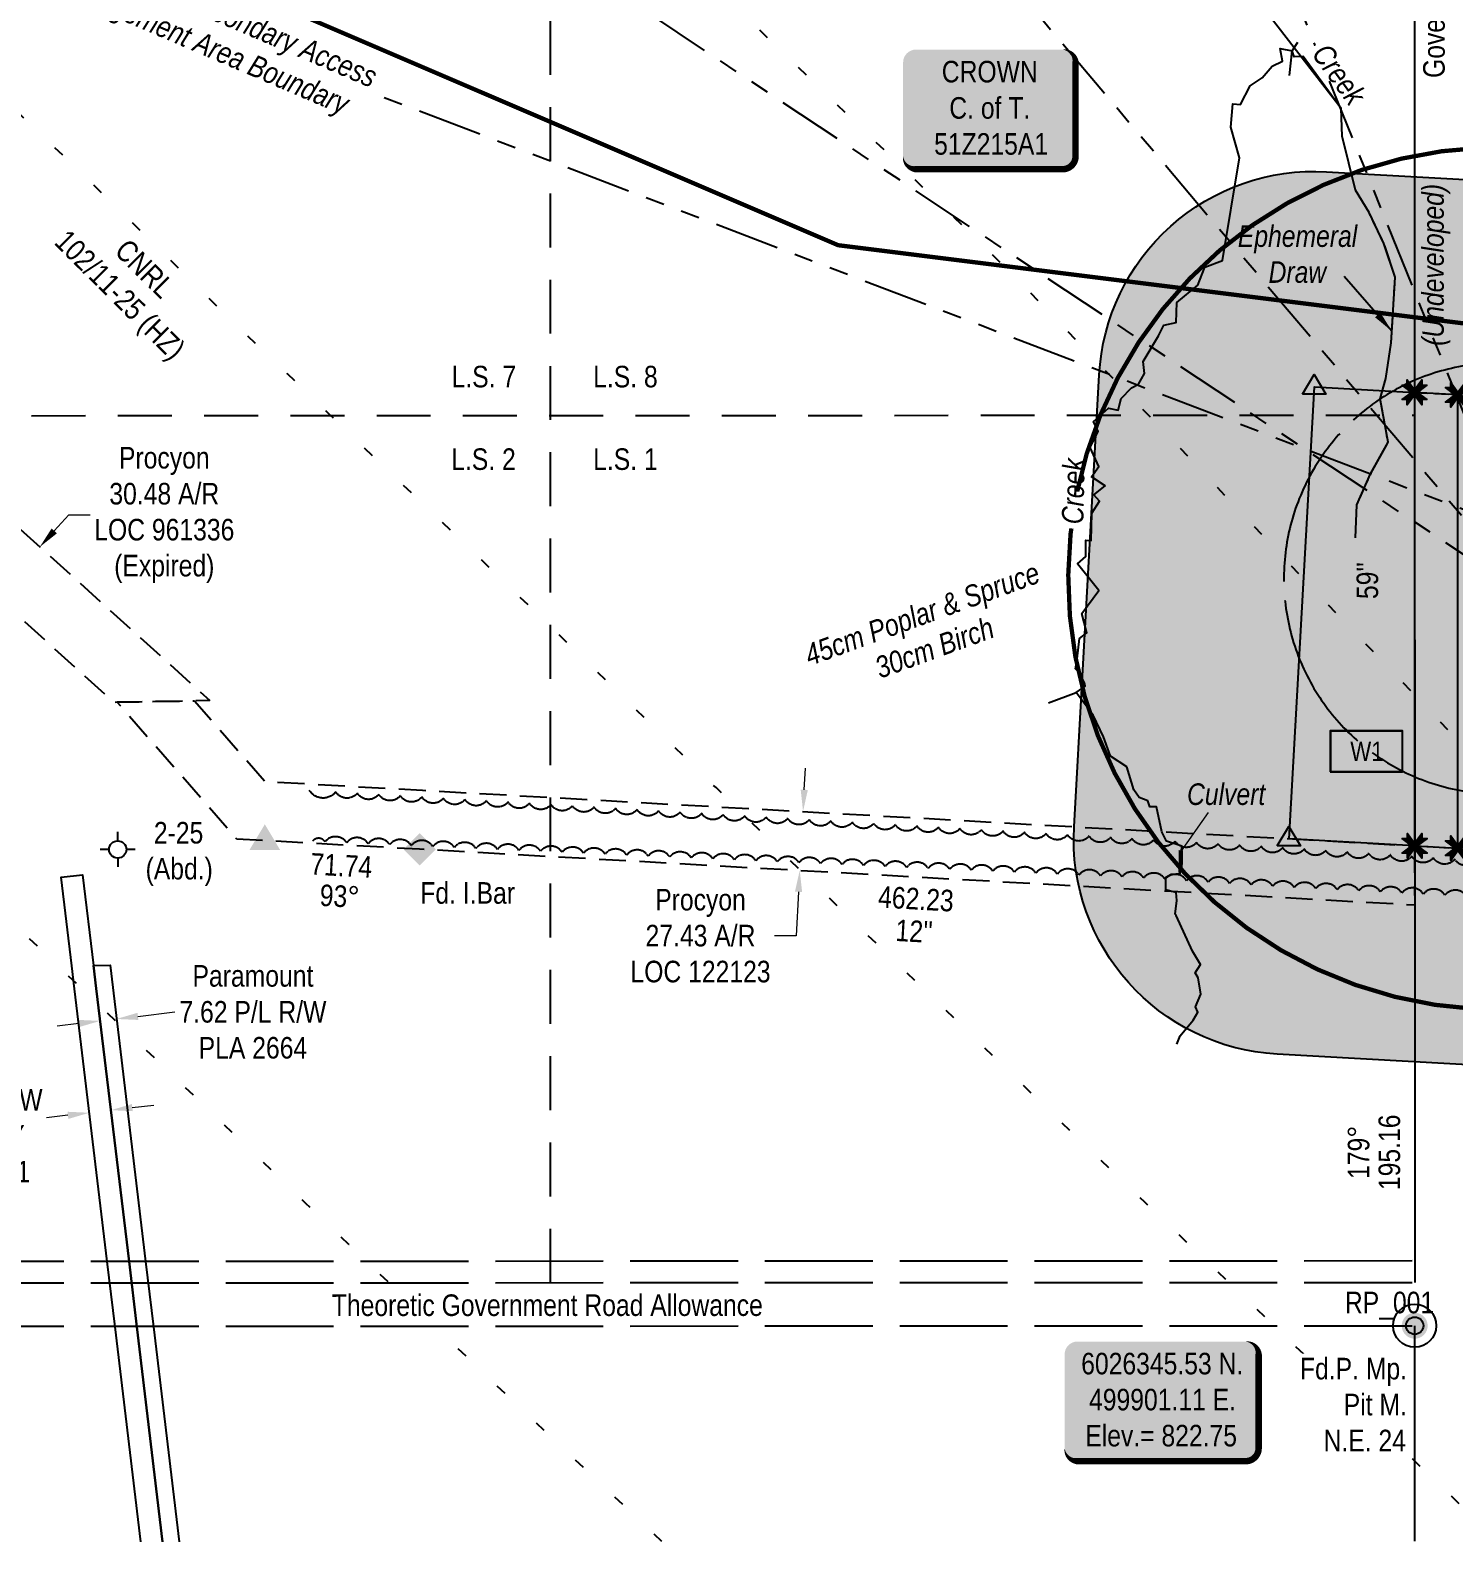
# Model space of a CAD drawing. Extents: x 498179 to 504650, y 6026245 to 6032974.
# Drawn here: x 499259 to 499919, y 6026245 to 6026946 of the extents above; entities that cross this region are included whole.
import ezdxf
from ezdxf.enums import TextEntityAlignment as Align

# ---------------------------------------------------------------- set-up
doc = ezdxf.new("R2010")
doc.units = 0
doc.header["$LTSCALE"] = 5
doc.header["$PDSIZE"] = 0.5
for name, pattern in [('0', [1, 1, 0]), ('DASHDOT2', [12.7, 6.35, -3.175, 0, -3.175]), ('foc-ACCESSROAD', [3.75, 2.5, -1.25]), ('foc-BUFFER', [16.75, 15, -1.75]), ('foc-DOT', [1, 0.2, -0.8]), ('foc-DRILLPATH', [14.75, 6, -1.75, 1.75, -1.75, 1.75, -1.75]), ('foc-LSD', [8, 5, -3]), ('foc-TOPO-ephemeral', [6.25, 3.125, -0.625, 0.625, -0.625, 0.625, -0.625]), ('foc-TRAV', [1.875, 1.25, -0.625]), ('foc-UNSURVEYED', [12.5, 10, -2.5])]:
    doc.linetypes.add(name, pattern=pattern)
doc.layers.get('Defpoints').update_dxf_attribs({"color": 9})
for name, color, linetype in [('35', 37, 'Continuous'), ('AS-OWNER', 7, 'Continuous'), ('AS-ROADS', 254, 'Continuous'), ('AS-WILDLIFE', 131, 'DASHDOT2'), ('AUX-BUFFER', 7, 'foc-BUFFER'), ('DETAIL-HZ-Existing', 8, 'foc-DOT'), ('DETAIL-T', 7, 'Continuous'), ('DRILL-T', 8, 'Continuous'), ('F-AR', 190, 'foc-ACCESSROAD'), ('F-RW', 190, 'Continuous'), ('F-WS-S', 8, 'Continuous'), ('L-BD', 7, 'Continuous'), ('L-MON', 1, 'Continuous'), ('L-ROAD-T', 7, 'Continuous'), ('L-SEC', 7, 'Continuous'), ('L-SECTION-LSD', 7, 'foc-LSD'), ('L-USEC', 7, 'foc-UNSURVEYED'), ('P-BUFFER-H 30m', 51, 'Continuous'), ('P-PDRILLPATH', 12, 'foc-DRILLPATH'), ('P-PROPOSED', 10, 'Continuous'), ('P-PROPOSED-H', 21, 'Continuous'), ('P-TEMP-BLOCKS', 250, 'Continuous'), ('P-TRAV', 4, 'foc-TRAV'), ('P-WORKAREA-COUNTY', 104, 'Continuous'), ('P-WORKAREA-COUNTY-H', 71, 'Continuous'), ('T-BUSH', 110, '0'), ('T-BUSH-T', 110, 'Continuous'), ('T-CREEK', 160, 'Continuous'), ('T-DRAW', 143, 'foc-TOPO-ephemeral'), ('T-WATER-T', 170, 'Continuous')]:
    doc.layers.add(name, color=color, linetype=linetype)
for name, color, linetype, lineweight in [('AS-GENERAL', 48, 'Continuous', 18), ('F-AR-T', 190, 'Continuous', 9), ('F-RW-T', 190, 'Continuous', 9), ('F-WS-T', 190, 'Continuous', 9), ('T-TEXT', 48, 'Continuous', 18)]:
    doc.layers.add(name, color=color, linetype=linetype, lineweight=lineweight)
doc.styles.add('100L', font='ARIALN.TTF', dxfattribs={"height": 11})
doc.styles.add('240', font='ARIALN.TTF', dxfattribs={"height": 30})
doc.styles.add('80', font='ARIALN.TTF', dxfattribs={"height": 10})
doc.styles.add('80CG', font='ARIALN.TTF', dxfattribs={"height": 10})
doc.styles.add('80L', font='ARIALN.TTF', dxfattribs={"height": 10})
doc.styles.add('80LS', font='ARIALNI.TTF', dxfattribs={"height": 10})
doc.styles.add('foc-LtypeFont', font='ARIALN.TTF', dxfattribs={"height": 7.35})
doc.linetypes.add('foc-TOPO-flowdirection-NOLINE', pattern='A,0,[">",foc-LtypeFont,S=0.3,R=0,X=0,Y=-0.945],-20,[">",foc-LtypeFont,S=0.3,R=0,X=0,Y=-0.945],0', length=20)
doc.dimstyles.new('Compass 5 000', dxfattribs={"dimscale": 5, "dimtxt": 9, "dimasz": 2, "dimexe": 0.2, "dimexo": 0.0625, "dimgap": 0.5, "dimtad": 0, "dimtih": 1, "dimtoh": 1, "dimzin": 0, "dimdsep": 46, "dimtxsty": '80CG', "dimcen": 0.1, "dimse1": 1, "dimse2": 1, "dimclrd": 256, "dimclrt": 256, "dimaunit": 1, "dimadec": 4, "dimazin": 0, "dimtfac": 0.06, "dimtofl": 0, "dimtmove": 0, "dimatfit": 1, "dimfxl": 0.2, "dimtolj": 1, "dimtzin": 0, "dimlwd": -1, "dimarcsym": 0})

# ---------------------------------------------------------------- blocks, each defined once
blk = doc.blocks.new('fdia')
at = {"color": 255, "const_width": 1}
blk.add_lwpolyline([(-0.5, 0, 1), (0.5, 0, 1)], format="xyb", close=True, dxfattribs=at)
blk = doc.blocks.new('Fdiaa')
blk.add_blockref('fdia', (0, 0))
blk = doc.blocks.new('fdib')
at = {"color": 1, "const_width": 1.6}
blk.add_lwpolyline([(-0.4, 0, 1), (0.4, 0, 1)], format="xyb", close=True, dxfattribs=at)
at = {"color": 1}
blk.add_circle((0, 0), 0.8, dxfattribs=at)
blk = doc.blocks.new('Fdibb')
blk.add_blockref('fdib', (0, 0))
blk = doc.blocks.new('fdicc')
for name in ['Fdibb', 'Fdiaa']:
    blk.add_blockref(name, (0, 0))
blk = doc.blocks.new('FDI')
blk.add_blockref('fdicc', (0, 0))
blk = doc.blocks.new('TRIA')
blk.add_hatch(color=255).paths.add_polyline_path([(-0.04, 1.52), (-1.47, -0.87), (1.39, -0.87)])
blk = doc.blocks.new('TRIAA')
blk.add_blockref('TRIA', (0, 0))
blk = doc.blocks.new('TRIB')
at = {"color": 1}
blk.add_lwpolyline([(-1.12, -0.67), (-0.04, 1.13), (1.04, -0.67)], close=True, dxfattribs=at)
blk = doc.blocks.new('TRIBB')
blk.add_blockref('TRIB', (0, 0))
blk = doc.blocks.new('TRICC')
for name in ['TRIAA', 'TRIBB']:
    blk.add_blockref(name, (0, 0))
blk = doc.blocks.new('plspike')
blk.add_blockref('TRICC', (0, 0))
blk = doc.blocks.new('STRIA')
blk.add_hatch(color=255).paths.add_polyline_path([(-0.04, 1.52), (-1.47, -0.87), (1.39, -0.87)])
blk = doc.blocks.new('STRIAA')
blk.add_blockref('STRIA', (0, 0))
blk = doc.blocks.new('STRIB')
at = {"color": 1}
blk.add_solid([(-1.12, -0.67), (-0.04, 1.13), (1.04, -0.67)], dxfattribs=at)
blk = doc.blocks.new('STRIBB')
blk.add_blockref('STRIB', (0, 0))
blk = doc.blocks.new('STRICC')
for name in ['STRIAA', 'STRIBB']:
    blk.add_blockref(name, (0, 0))
blk = doc.blocks.new('fdspike')
blk.add_blockref('STRICC', (0, 0))
blk = doc.blocks.new('*D60')
at = {"layer": 'Defpoints', "color": 0, "transparency": 16777216}
for p in [(499617.55, 6026584.04), (499675.83, 6026580.78), (499674.29, 6026553.39)]:
    blk.add_point(p, dxfattribs=at)
at = {"layer": 'F-AR-T', "transparency": 16777216}
for p, q in [((499618.11, 6026594.03), (499618.66, 6026604.01)), ((499615.45, 6026546.67), (499614.31, 6026526.33)), ((499614.31, 6026526.33), (499604.31, 6026526.33))]:
    blk.add_line(p, q, dxfattribs=at)
for points in [[(499616.44, 6026594.12), (499619.77, 6026593.93), (499617.55, 6026584.04)], [(499613.79, 6026546.77), (499617.12, 6026546.58), (499616.01, 6026556.66)]]:
    blk.add_solid(points, dxfattribs=at)
at = {"layer": 'F-AR-T', "transparency": 16777216, "insert": (499570.01, 6026526.33), "char_height": 10, "attachment_point": 5, "style": '80CG'}
blk.add_mtext('\\A1;Procyon\\P27.43 A/R\\PLOC 122123', dxfattribs=at)
blk = doc.blocks.new('*D61')
at = {"layer": 'Defpoints', "color": 0, "transparency": 16777216}
for p in [(499261.12, 6026708.94), (499263.7, 6026706.6), (499240.68, 6026686.33)]:
    blk.add_point(p, dxfattribs=at)
at = {"layer": 'F-AR-T', "transparency": 16777216}
for p, q in [((499270.41, 6026714.02), (499277.12, 6026721.44)), ((499277.12, 6026721.44), (499287.12, 6026721.44)), ((499236.56, 6026676.57), (499229.85, 6026669.16))]:
    blk.add_line(p, q, dxfattribs=at)
for points in [[(499269.17, 6026715.14), (499271.65, 6026712.9), (499263.7, 6026706.6)], [(499235.32, 6026677.69), (499237.79, 6026675.46), (499243.26, 6026683.99)]]:
    blk.add_solid(points, dxfattribs=at)
at = {"layer": 'F-AR-T', "transparency": 16777216, "insert": (499321.42, 6026721.44), "char_height": 10, "attachment_point": 5, "style": '80CG'}
blk.add_mtext('\\A1;Procyon\\P30.48 A/R\\PLOC 961336\\P(Expired)', dxfattribs=at)
blk = doc.blocks.new('*D66')
at = {"layer": 'Defpoints', "color": 0, "transparency": 16777216}
for p in [(499299.26, 6026487.75), (499292.61, 6026479.16), (499300.18, 6026480.07)]:
    blk.add_point(p, dxfattribs=at)
at = {"layer": 'F-RW-T', "transparency": 16777216}
for p, q in [((499309.19, 6026488.94), (499326.25, 6026490.99)), ((499281.76, 6026485.66), (499271.83, 6026484.47))]:
    blk.add_line(p, q, dxfattribs=at)
for points in [[(499308.99, 6026490.6), (499309.39, 6026487.29), (499299.26, 6026487.75)], [(499281.56, 6026487.31), (499281.96, 6026484), (499291.69, 6026486.85)]]:
    blk.add_solid(points, dxfattribs=at)
at = {"layer": 'F-RW-T', "transparency": 16777216, "insert": (499362.51, 6026490.99), "char_height": 10, "attachment_point": 5, "style": '80CG'}
blk.add_mtext('\\A1;Paramount\\P7.62 P/L R/W\\PPLA 2664', dxfattribs=at)
blk = doc.blocks.new('*D68')
at = {"layer": 'Defpoints', "color": 0, "transparency": 16777216}
for p in [(499286.68, 6026444.26), (499286.73, 6026443.86), (499296.7, 6026445.06)]:
    blk.add_point(p, dxfattribs=at)
at = {"layer": 'F-RW-T', "transparency": 16777216}
for p, q in [((499306.58, 6026446.65), (499316.51, 6026447.84)), ((499276.75, 6026443.07), (499266.82, 6026441.88))]:
    blk.add_line(p, q, dxfattribs=at)
for points in [[(499306.38, 6026448.3), (499306.78, 6026444.99), (499296.65, 6026445.46)], [(499276.56, 6026444.72), (499276.95, 6026441.41), (499286.68, 6026444.26)]]:
    blk.add_solid(points, dxfattribs=at)
at = {"layer": 'F-RW-T', "transparency": 16777216, "insert": (499227.74, 6026441.88), "char_height": 10, "attachment_point": 5, "style": '80CG'}
blk.add_mtext('\\A1;Texcal\\P10.06 P/L R/W\\PPlan 95 NY\\PPLA 961251', dxfattribs=at)
blk = doc.blocks.new('GABD')
for p, q in [((0, 0.81), (0, 1.62)), ((-0.81, 0), (-1.62, 0)), ((1.62, 0), (0.81, 0)), ((0, -0.81), (0, -1.62))]:
    blk.add_line(p, q)
blk.add_circle((0, 0), 0.8)
blk = doc.blocks.new('*U75')
h = blk.add_hatch(color=255)
edge = h.paths.add_edge_path()
edge.add_line((-34, -28.5), (34, -28.5))
edge.add_arc((34, -22.5), 6, 270, 360)
edge.add_line((40, -22.5), (40, 21))
edge.add_arc((34, 21), 6, 0, 90)
edge.add_line((34, 27), (-34, 27))
edge.add_arc((-34, 21), 6, 90, 180)
edge.add_line((-40, 21), (-40, -22.5))
edge.add_arc((-34, -22.5), 6, 180, 270)
at = {"color": 14, "flags": 128}
blk.add_lwpolyline([(-34, -28.5, 3, 3, 0), (34, -28.5, 3, 3, 0.414214), (40, -22.5, 3, 3, 0), (40, 21, 3, 0, 0.414214), (34, 27, 0, 0, 0), (-34, 27, 0, 0, 0.414214), (-40, 21, 0, 0, 0), (-40, -22.5, 0, 3, 0.414214)], format="xyseb", close=True, dxfattribs=at)
blk.add_lwpolyline([(-10.61, -15.49, 0, 7.5, 0), (0, 0, 0, 0, 0)], format="xyseb", dxfattribs=at)
at = {"color": 14, "style": '80'}
blk.add_attdef('ENTER_TEXT_001', (-26.85, -4.92), '', height=10, dxfattribs=at)
blk = doc.blocks.new('SMONA')
blk.add_hatch(color=255).paths.add_polyline_path([(0, -1.49), (1.49, 0), (0, 1.49), (-1.49, 0)])
blk = doc.blocks.new('SMONAA')
blk.add_blockref('SMONA', (0, 0))
blk = doc.blocks.new('SMONB')
at = {"color": 1}
blk.add_solid([(0, 1.2), (1.2, 0), (-1.2, 0), (0, -1.2)], dxfattribs=at)
blk = doc.blocks.new('SMONBB')
blk.add_blockref('SMONB', (0, 0))
blk = doc.blocks.new('SMONCC')
for name in ['SMONAA', 'SMONBB']:
    blk.add_blockref(name, (0, 0))
blk = doc.blocks.new('FDIBAR')
blk.add_blockref('SMONCC', (0, 0))
blk = doc.blocks.new('Temp_Area4')
h = blk.add_hatch(color=71)
h.dxf.hatch_style = 1
h.paths.add_polyline_path([(-16.83, -9.44), (16.33, -9.44), (16.33, 9.05), (-16.83, 9.05)])
at = {"color": 250}
for points in [[(-17.03, -9.64), (16.53, -9.64), (16.53, 9.25), (-17.03, 9.25)], [(-16.93, -9.54), (16.43, -9.54), (16.43, 9.15), (-16.93, 9.15)]]:
    blk.add_lwpolyline(points, close=True, dxfattribs=at)
at = {"color": 250, "style": '80L'}
blk.add_attdef('TEMPORARY', text='', height=9, dxfattribs=at).set_placement((0, -0.15), align=Align.MIDDLE_CENTER)
blk = doc.blocks.new('*U87')
h = blk.add_hatch(color=254)
edge = h.paths.add_edge_path()
edge.add_line((-39, -28.5), (39, -28.5))
edge.add_arc((39, -22.5), 6, 270, 360)
edge.add_line((45, -22.5), (45, 21))
edge.add_arc((39, 21), 6, 0, 90)
edge.add_line((39, 27), (-39, 27))
edge.add_arc((-39, 21), 6, 90, 180)
edge.add_line((-45, 21), (-45, -22.5))
edge.add_arc((-39, -22.5), 6, 180, 270)
at = {"color": 1, "flags": 128}
blk.add_lwpolyline([(-39, -28.5, 3, 3, 0), (39, -28.5, 3, 3, 0.414214), (45, -22.5, 3, 3, 0), (45, 21, 3, 0, 0.414214), (39, 27, 0, 0, 0), (-39, 27, 0, 0, 0.414214), (-45, 21, 0, 0, 0), (-45, -22.5, 0, 3, 0.414214)], format="xyseb", close=True, dxfattribs=at)
blk.add_lwpolyline([(-42.05, -15.51, 0, 10, 0), (0, 0, 5, 5, 0)], format="xyseb", dxfattribs=at)
at = {"color": 1, "style": '80'}
blk.add_attdef('ENTER_TEXT_001', (-35.99, -5), '', height=10, dxfattribs=at)
blk = doc.blocks.new('TEMP')
h = blk.add_hatch(color=255)
h.dxf.hatch_style = 1
h.paths.add_polyline_path([(0, 0.25), (-0.67, 1.15), (-0.67, 0.67), (-1.15, 0.67), (-0.25, 0), (-1.15, -0.67), (-0.67, -0.67), (-0.67, -1.15), (0, -0.25), (0.67, -1.15), (0.67, -0.67), (1.15, -0.67), (0.25, 0), (1.15, 0.67), (0.67, 0.67), (0.67, 1.15)])
h.paths.add_polyline_path([(0.57, 0.85), (0.57, 0.57), (0.85, 0.57), (0.08, 0), (0.85, -0.57), (0.57, -0.57), (0.57, -0.85), (0, -0.08), (-0.57, -0.85), (-0.57, -0.57), (-0.85, -0.57), (-0.08, 0), (-0.85, 0.57), (-0.57, 0.57), (-0.57, 0.85), (0, 0.08)], flags=16)
h = blk.add_hatch(color=1)
h.dxf.hatch_style = 1
h.paths.add_polyline_path([(0, 0.08), (-0.57, 0.85), (-0.57, 0.57), (-0.85, 0.57), (-0.08, 0), (-0.85, -0.57), (-0.57, -0.57), (-0.57, -0.85), (0, -0.08), (0.57, -0.85), (0.57, -0.57), (0.85, -0.57), (0.08, 0), (0.85, 0.57), (0.57, 0.57), (0.57, 0.85)])
at = {"color": 1}
for p, q in [((-0.08, 0), (0.08, 0)), ((0, 0.08), (0, -0.08))]:
    blk.add_line(p, q, dxfattribs=at)
at = {"color": 255, "flags": 128}
blk.add_lwpolyline([(-0.25, 0), (-1.15, 0.67), (-0.67, 0.67), (-0.67, 1.15), (0, 0.25), (0.67, 1.15), (0.67, 0.67), (1.15, 0.67), (0.25, 0), (1.15, -0.67), (0.67, -0.67), (0.67, -1.15), (0, -0.25), (-0.67, -1.15), (-0.67, -0.67), (-1.15, -0.67)], close=True, dxfattribs=at)
at = {"color": 1, "flags": 128}
blk.add_lwpolyline([(-0.08, 0), (-0.85, 0.57), (-0.57, 0.57), (-0.57, 0.85), (0, 0.08), (0.57, 0.85), (0.57, 0.57), (0.85, 0.57), (0.08, 0), (0.85, -0.57), (0.57, -0.57), (0.57, -0.85), (0, -0.08), (-0.57, -0.85), (-0.57, -0.57), (-0.85, -0.57)], close=True, dxfattribs=at)

msp = doc.modelspace()

# ---------------------------------------------------------------- hatches: boundary and pattern name
at = {"layer": 'P-BUFFER-H 30m'}
h = msp.add_hatch(color=256, dxfattribs=at)
h.dxf.hatch_style = 1
edge = h.paths.add_edge_path()
edge.add_line((500212.561, 6026737.352), (500223.304, 6026734.414))
edge.add_arc((500196.938, 6026638.008), 99.946, -15.295461, 74.704539, ccw=False)
edge.add_line((500293.344, 6026611.642), (500267.559, 6026517.357))
edge.add_arc((500171.153, 6026543.722), 99.946, 254.704539, 344.704539, ccw=False)
edge.add_line((500144.787, 6026447.316), (500112.746, 6026456.079))
edge.add_line((500112.746, 6026456.079), (500096.83, 6026456.972))
edge.add_line((500096.83, 6026456.972), (499837.387, 6026471.44))
edge.add_arc((499842.952, 6026571.231), 99.946, 176.816157, 266.808135, ccw=False)
edge.add_line((499743.16, 6026576.782), (499754.817, 6026786.343))
edge.add_arc((499854.609, 6026780.792), 99.946, 86.811511, 176.816157, ccw=False)
edge.add_line((499860.168, 6026880.584), (500119.632, 6026866.13))
edge.add_arc((500114.073, 6026766.338), 99.946, -3.185251, 86.811511, ccw=False)
edge.add_line((500213.865, 6026760.785), (500212.561, 6026737.352))
at = {"layer": 'P-PROPOSED-H'}
h = msp.add_hatch(color=256, dxfattribs=at)
h.dxf.hatch_style = 1
h.paths.add_polyline_path([(499901.023, 6026778.257), (499901.063, 6026568.039), (499842.956, 6026571.292), (499854.685, 6026780.851)])
at = {"layer": 'P-WORKAREA-COUNTY-H'}
h = msp.add_hatch(color=256, dxfattribs=at)
h.dxf.hatch_style = 1
h.paths.add_polyline_path([(499921.129, 6026777.132), (499901.023, 6026778.257), (499901.063, 6026568.039), (499921.169, 6026566.914)])

# ---------------------------------------------------------------- linework, layer by layer
at = {"layer": '35', "color": 3}
msp.add_circle((499901.106, 6026345.53), 10, dxfattribs=at)
at = {"layer": 'AS-GENERAL', "const_width": 1.999, "flags": 128}
msp.add_lwpolyline([(499792.725, 6026565.996), (499792.547, 6026555.593)], dxfattribs=at)
at = {"layer": 'AS-ROADS', "const_width": 3.998, "flags": 128}
msp.add_lwpolyline([(500250.682, 6026516.41), (500189.346, 6026531.847), (500171.913, 6026534.844), (500146.277, 6026538.264), (500119.018, 6026541.235), (500056.178, 6026546.018), (500005.132, 6026549.345), (499933.375, 6026552.626), (499845.3, 6026557.623), (499770.811, 6026562.068)], dxfattribs=at)
at = {"layer": 'AS-WILDLIFE', "const_width": 1.999, "flags": 128}
msp.add_lwpolyline([(500822.881, 6026706.24), (500219.201, 6026773.316), (499633.817, 6026846.489), (499121.606, 6027066.008), (498999.944, 6027066.008)], dxfattribs=at)
at = {"layer": 'AUX-BUFFER', "color": 251, "linetype": 'foc-BUFFER', "const_width": 1.999, "flags": 128}
msp.add_lwpolyline([(500029.976, 6026887.159), (499951.593, 6026891.532, 1.0005416), (499929.379, 6026492.364), (500007.73, 6026487.993, 1.0004622)], format="xyb", close=True, dxfattribs=at)
at = {"layer": 'AUX-BUFFER', "color": 251, "linetype": 'foc-BUFFER', "flags": 128}
msp.add_lwpolyline([(500024.431, 6026787.367), (499946.026, 6026791.741, 1.0005416), (499934.892, 6026592.159), (500013.297, 6026587.785, 1.0005416), (500024.431, 6026787.367)], format="xyb", dxfattribs=at)
at = {"layer": 'DETAIL-HZ-Existing', "ltscale": 5, "flags": 128}
for points in [[(500282.761, 6026245.729), (500277.102, 6026251.498), (500258.316, 6026270.852), (500238.839, 6026290.545), (500218.842, 6026310.848), (500200.116, 6026330.002), (500180.029, 6026350.445), (500161.273, 6026369.359), (500141.866, 6026388.952), (500122.449, 6026408.626), (500103.103, 6026428.249), (500084.247, 6026447.423), (500044.803, 6026487.769), (500025.796, 6026507.423), (499987.513, 6026547.47), (499968.506, 6026567.154), (499910.956, 6026627.584), (499891.959, 6026647.678), (499873.623, 6026666.502), (499854.526, 6026686.595), (499834.399, 6026707.859), (499815.482, 6026727.922), (499796.695, 6026747.946), (499773.867, 6026771.578), (499739.125, 6026807.717), (499719.999, 6026827.49), (499700.212, 6026847.163), (499680.356, 6026866.317), (499660.869, 6026885.07), (499641.013, 6026904.214), (499621.096, 6026923.387), (499581.323, 6026961.804), (499541.641, 6027000.16), (499521.444, 6027019.793), (499501.988, 6027038.697), (499462.005, 6027076.853), (499442.198, 6027096.027), (499421.772, 6027115.51), (499381.119, 6027153.346), (499348.448, 6027184.805), (499321.81, 6027211.056), (499302.013, 6027230.32), (499241.644, 6027287.089), (499202.001, 6027324.726), (499162.368, 6027363.293), (499142.712, 6027382.556), (499085.792, 6027442.767), (499048.488, 6027483.845), (499039.014, 6027494.801), (499031.231, 6027504.399)], [(499939.688, 6026245.597), (499915.703, 6026268.738), (499895.647, 6026287.962), (499875.741, 6026307.055), (499855.924, 6026326.208), (499835.988, 6026345.451), (499815.841, 6026364.745), (499795.845, 6026383.798), (499775.928, 6026402.831), (499755.952, 6026421.964), (499735.926, 6026441.158), (499716.139, 6026460.281), (499697.263, 6026478.675), (499676.506, 6026498.788), (499616.687, 6026556.258), (499597.02, 6026575.561), (499577.204, 6026594.994), (499537.721, 6026633.481), (499517.864, 6026652.894), (499497.928, 6026672.028), (499478.041, 6026691.311), (499458.315, 6026710.414), (499418.572, 6026748.231), (499398.326, 6026767.754), (499378.539, 6026786.927), (499358.273, 6026806.041), (499338.676, 6026825.214), (499318.87, 6026844.957), (499299.193, 6026864.121), (499279.337, 6026883.394), (499239.364, 6026921.641), (499219.548, 6026940.824), (499199.991, 6026959.927), (499158.489, 6026996.824), (499138.113, 6027012.417), (499115.878, 6027028.499), (499094.392, 6027045.922), (499074.126, 6027064.345), (499053.94, 6027083.548), (499014.696, 6027122.405), (498995.08, 6027141.948), (498975.733, 6027161.612), (498956.897, 6027181.356), (498937.5, 6027201.509), (498918.253, 6027221.343), (498899.036, 6027241.216), (498860.833, 6027280.944), (498851.83, 6027290.38), (498826.801, 6027316.562)], [(499552.132, 6026245.461), (499547.247, 6026250.128), (499507.034, 6026287.884), (499486.948, 6026306.917), (499447.125, 6026344.964), (499407.002, 6026383.18), (499387.066, 6026402.244), (499367.159, 6026421.387), (499347.263, 6026440.57), (499327.316, 6026459.673), (499267.417, 6026516.823), (499247.431, 6026535.957), (499227.524, 6026555), (499207.498, 6026574.073), (499167.885, 6026612.62), (499108.765, 6026670.56), (499088.889, 6026689.793), (499068.862, 6026708.977), (499048.806, 6026727.91), (499028.75, 6026746.903), (499008.743, 6026766.006), (498988.747, 6026785.06), (498968.921, 6026803.813), (498948.744, 6026823.126), (498928.808, 6026842.199), (498908.781, 6026861.193), (498888.645, 6026880.136), (498868.519, 6026899.009), (498848.822, 6026918.503), (498829.175, 6026938.856), (498790.542, 6026978.333), (498770.935, 6026997.847), (498751.399, 6027017.47), (498732.102, 6027037.324), (498693.579, 6027076.711), (498675.513, 6027095.055), (498649.824, 6027121.166)]]:
    msp.add_lwpolyline(points, dxfattribs=at)
at = {"layer": 'F-AR', "flags": 128}
msp.add_lwpolyline([(499247.411, 6027269.506), (499241.097, 6027262.797), (499218.275, 6027238.55), (499207.573, 6027227.181), (499196.88, 6027215.818), (499193.824, 6027212.572), (499172.413, 6027189.823), (499153.11, 6027169.313), (499099.967, 6027112.851), (499051.508, 6027061.367), (499075.015, 6026888.754), (499078.443, 6026874.069), (499087.307, 6026866.057), (499099.952, 6026854.626), (499342.509, 6026635.367), (499335.444, 6026635.234), (499334.367, 6026635.214), (499299.62, 6026634.557), (499297.987, 6026634.526), (499252.078, 6026676.024), (499099.95, 6026813.54), (499097.283, 6026815.951), (499087.91, 6026824.424), (499050.418, 6026858.315), (499044.971, 6026883.463), (499019.341, 6027071.667), (499099.969, 6027157.33), (499111.239, 6027169.307), (499143.937, 6027204.045), (499165.639, 6027227.103), (499168.648, 6027230.3), (499179.344, 6027241.663), (499190.045, 6027253.034), (499205.536, 6027269.492)], dxfattribs=at)
msp.add_lwpolyline([(499901.063, 6026568.039), (499901.096, 6026540.522), (499439.808, 6026566.402), (499354.987, 6026571.145), (499299.62, 6026634.557), (499334.367, 6026635.214), (499335.444, 6026635.234), (499368.065, 6026597.871), (499441.15, 6026593.78), (499901.063, 6026568.039)], close=True, dxfattribs=at)
at = {"layer": 'F-RW'}
for points in [[(499310.542, 6026245.358), (499298.579, 6026345.082), (499294.962, 6026375.239), (499279.796, 6026501.672), (499278.519, 6026512.315), (499273.585, 6026553.444), (499283.567, 6026554.64), (499288.617, 6026512.499), (499289.893, 6026501.853), (499305.07, 6026375.241), (499308.683, 6026345.083), (499320.636, 6026245.362)], [(499320.637, 6026245.362), (499308.684, 6026345.083), (499305.069, 6026375.241), (499289.892, 6026501.853), (499288.617, 6026512.499), (499296.277, 6026512.638), (499312.746, 6026375.242), (499316.361, 6026345.084), (499328.314, 6026245.365)]]:
    msp.add_lwpolyline(points, dxfattribs=at)
at = {"layer": 'L-SEC'}
for p, q in [((499900.947, 6027169.778), (499901.102, 6026365.636)), ((499901.123, 6026245.584), (499901.106, 6026345.53))]:
    msp.add_line(p, q, dxfattribs=at)
at = {"layer": 'L-SECTION-LSD', "flags": 128}
for points in [[(499500.494, 6026365.483), (499500.419, 6027169.611)], [(499099.89, 6026767.387), (499901.025, 6026767.707)]]:
    msp.add_lwpolyline(points, dxfattribs=at)
at = {"layer": 'L-USEC'}
for p, q in [((499099.889, 6026375.388), (499901.094, 6026375.694)), ((499099.889, 6026365.331), (499901.098, 6026365.636)), ((499099.889, 6026345.224), (499901.106, 6026345.53))]:
    msp.add_line(p, q, dxfattribs=at)
at = {"layer": 'L-USEC', "flags": 128}
for points in [[(499901.095, 6026375.694), (499901.1, 6026375.694)], [(499901.099, 6026365.636), (499901.102, 6026365.636)]]:
    msp.add_lwpolyline(points, dxfattribs=at)
at = {"layer": 'P-BUFFER-H 30m', "flags": 128}
msp.add_lwpolyline([(500212.561, 6026737.352), (500223.304, 6026734.414, -0.4142136), (500293.344, 6026611.642), (500267.559, 6026517.357, -0.4142136), (500144.787, 6026447.316), (500112.746, 6026456.079), (500096.83, 6026456.972), (499837.387, 6026471.44, -0.4141726), (499743.16, 6026576.782), (499754.817, 6026786.343, -0.4142373), (499860.168, 6026880.584), (500119.632, 6026866.13, -0.414197), (500213.865, 6026760.785), (500212.561, 6026737.352)], format="xyb", dxfattribs=at)
at = {"layer": 'P-PDRILLPATH', "flags": 128}
for points in [[(499947.827, 6026691.552), (499083.59, 6027713.522), (499105.68, 6032742.55)], [(499955.132, 6026691.143), (499400.983, 6028063.41), (499435.857, 6032742.706)], [(499940.523, 6026691.96), (498763.703, 6027473.575), (498790.72, 6032327.61)], [(500018.918, 6026687.573), (498443.829, 6027288.598), (498475.767, 6031938.079)]]:
    msp.add_lwpolyline(points, dxfattribs=at)
at = {"layer": 'P-PROPOSED'}
msp.add_lwpolyline([(499901.023, 6026778.257), (499901.063, 6026568.039), (499842.956, 6026571.292), (499854.685, 6026780.851)], close=True, dxfattribs=at)
msp.add_lwpolyline([(499901.023, 6026778.257), (499901.063, 6026568.039), (499842.956, 6026571.292), (499854.685, 6026780.851)], close=True, dxfattribs=at)
at = {"layer": 'P-TRAV', "flags": 128}
for points in [[(499901.023, 6026778.257), (499921.129, 6026777.132)], [(499901.063, 6026568.039), (499921.169, 6026566.914)]]:
    msp.add_lwpolyline(points, dxfattribs=at)
at = {"layer": 'P-WORKAREA-COUNTY'}
msp.add_lwpolyline([(499921.129, 6026777.132), (499901.023, 6026778.257), (499901.063, 6026568.039), (499921.169, 6026566.914), (499921.129, 6026777.132)], dxfattribs=at)
at = {"layer": 'T-BUSH', "flags": 128}
for points in [[(500253.824, 6026524.608, -0.5205671), (500244.182, 6026527.24, -0.5205671), (500234.54, 6026529.873, -0.5205671), (500224.899, 6026532.505, -0.5205671), (500215.257, 6026535.138, -0.5205671), (500205.615, 6026537.771, -0.5205671), (500199.965, 6026544.548, -0.5205671), (500198.223, 6026554.389, -0.5205671), (500189.808, 6026553.461, -0.5205671), (500184.607, 6026546.588, -0.5205671), (500178.7, 6026542.227, -0.5205671), (500168.786, 6026543.496, -0.5205671), (500158.873, 6026544.765, -0.5205671), (500148.959, 6026546.035, -0.5205671), (500139.054, 6026547.367, -0.5205671), (500129.16, 6026548.78, -0.5205671), (500119.255, 6026550.098, -0.5205671), (500109.285, 6026550.797, -0.5205671), (500099.315, 6026551.496, -0.5205671), (500089.345, 6026552.195, -0.5205671), (500079.375, 6026552.894, -0.5205671), (500069.404, 6026553.593, -0.5205671), (500059.434, 6026554.292, -0.5205671), (500049.462, 6026554.964, -0.5205671), (500039.482, 6026555.49, -0.5205671), (500029.501, 6026556.016, -0.5205671), (500019.52, 6026556.541, -0.5205671), (500009.539, 6026557.067, -0.5205671), (499999.558, 6026557.574, -0.5205671), (499989.576, 6026558.076, -0.5205671), (499979.594, 6026558.579, -0.5205671), (499969.612, 6026559.081, -0.5205671), (499959.63, 6026559.583, -0.5205671), (499949.647, 6026560.085, -0.5205671), (499939.665, 6026560.587, -0.5205671), (499929.686, 6026561.125, -0.5205671), (499919.714, 6026561.804, -0.5205671), (499909.743, 6026562.484, -0.5205671), (499899.771, 6026563.164, -0.5205671), (499889.8, 6026563.843, -0.5205671), (499879.828, 6026564.523, -0.5205671), (499869.857, 6026565.202, -0.5205671), (499859.885, 6026565.882, -0.5205671), (499849.914, 6026566.561, -0.5205671), (499839.94, 6026567.207, -0.5205671), (499829.963, 6026567.805, -0.5205671), (499819.986, 6026568.404, -0.5205671), (499810.01, 6026569.002, -0.5205671), (499800.033, 6026569.6, -0.5205671), (499790.056, 6026570.198, -0.5205671), (499780.08, 6026570.796, -0.5205671), (499770.103, 6026571.395, -0.5205671), (499760.125, 6026571.98, -0.5205671), (499750.148, 6026572.565, -0.5205671), (499740.17, 6026573.149, -0.5205671), (499730.193, 6026573.734, -0.5205671), (499720.215, 6026574.319, -0.5205671), (499710.238, 6026574.903, -0.5205671), (499700.26, 6026575.488, -0.5205671), (499690.283, 6026576.073, -0.5205671), (499680.305, 6026576.657, -0.5205671), (499670.328, 6026577.242, -0.5205671), (499660.35, 6026577.827, -0.5205671), (499650.373, 6026578.412, -0.5205671), (499640.395, 6026578.996, -0.5205671), (499630.418, 6026579.581, -0.5205671), (499620.44, 6026580.166, -0.5205671), (499610.463, 6026580.75, -0.5205671), (499600.485, 6026581.335, -0.5205671), (499590.508, 6026581.92, -0.5205671), (499580.53, 6026582.504, -0.5205671), (499570.553, 6026583.089, -0.5205671), (499560.575, 6026583.674, -0.5205671), (499550.598, 6026584.259, -0.5205671), (499540.62, 6026584.843, -0.5205671), (499530.643, 6026585.428, -0.5205671), (499520.665, 6026586.013, -0.5205671), (499510.687, 6026586.597, -0.5205671), (499500.71, 6026587.182, -0.5205671), (499490.732, 6026587.767, -0.5205671), (499480.755, 6026588.351, -0.5205671), (499470.777, 6026588.936, -0.5205671), (499460.8, 6026589.521, -0.5205671), (499450.822, 6026590.106, -0.5205671), (499440.845, 6026590.69, -0.5205671), (499430.867, 6026591.275, -0.5205671), (499420.89, 6026591.86, -0.5205671), (499410.912, 6026592.444, -0.5205671), (499400.935, 6026593.029, -0.5205671), (499388.644, 6026593.749, -0.5205671)], [(500248.327, 6026506.964, 0.5205671), (500238.686, 6026509.6, 0.5205671), (500229.046, 6026512.235, 0.5205671), (500219.333, 6026514.521, 0.5205671), (500209.43, 6026515.87, 0.5205671), (500206.522, 6026509.241, 0.5205671), (500203.852, 6026500.041, 0.5205671), (500198.434, 6026491.642, 0.5205671), (500189.65, 6026493.382, 0.5205671), (500180.285, 6026496.873, 0.5205671), (500170.92, 6026500.364, 0.5205671), (500165.93, 6026507.297, 0.5205671), (500164.744, 6026517.221, 0.5205671), (500163.558, 6026527.145, 0.5205671), (500154.382, 6026528.959, 0.5205671), (500144.44, 6026529.981, 0.5205671), (500134.489, 6026530.914, 0.5205671), (500124.538, 6026531.846, 0.5205671), (500114.586, 6026532.776, 0.5205671), (500104.632, 6026533.675, 0.5205671), (500094.678, 6026534.574, 0.5205671), (500084.724, 6026535.474, 0.5205671), (500074.77, 6026536.373, 0.5205671), (500064.816, 6026537.273, 0.5205671), (500054.854, 6026538.057, 0.5205671), (500044.87, 6026538.516, 0.5205671), (500034.886, 6026538.975, 0.5205671), (500024.902, 6026539.434, 0.5205671), (500014.918, 6026539.894, 0.5205671), (500004.934, 6026540.362, 0.5205671), (499994.954, 6026540.895, 0.5205671), (499984.973, 6026541.429, 0.5205671), (499974.993, 6026541.962, 0.5205671), (499965.012, 6026542.496, 0.5205671), (499955.032, 6026543.029, 0.5205671), (499945.052, 6026543.562, 0.5205671), (499935.071, 6026544.096, 0.5205671), (499925.09, 6026544.616, 0.5205671), (499915.109, 6026545.13, 0.5205671), (499905.127, 6026545.644, 0.5205671), (499895.146, 6026546.158, 0.5205671), (499885.165, 6026546.672, 0.5205671), (499875.183, 6026547.186, 0.5205671), (499865.202, 6026547.699, 0.5205671), (499855.22, 6026548.213, 0.5205671), (499845.239, 6026548.727, 0.5205671), (499835.261, 6026549.295, 0.5205671), (499825.286, 6026549.934, 0.5205671), (499815.312, 6026550.573, 0.5205671), (499805.338, 6026551.212, 0.5205671), (499795.364, 6026551.851, 0.5205671), (499785.39, 6026552.49, 0.5205671), (499775.416, 6026553.129, 0.5205671), (499765.434, 6026553.638, 0.5205671), (499755.449, 6026554.077, 0.5205671), (499745.464, 6026554.516, 0.5205671), (499735.479, 6026554.955, 0.5205671), (499725.494, 6026555.394, 0.5205671), (499715.509, 6026555.833, 0.5205671), (499705.524, 6026556.272, 0.5205671), (499695.539, 6026556.711, 0.5205671), (499685.554, 6026557.15, 0.5205671), (499675.569, 6026557.589, 0.5205671), (499665.584, 6026558.028, 0.5205671), (499655.599, 6026558.467, 0.5205671), (499645.614, 6026558.906, 0.5205671), (499635.63, 6026559.345, 0.5205671), (499625.645, 6026559.784, 0.5205671), (499615.66, 6026560.223, 0.5205671), (499605.675, 6026560.662, 0.5205671), (499595.69, 6026561.101, 0.5205671), (499585.705, 6026561.54, 0.5205671), (499575.72, 6026561.979, 0.5205671), (499565.735, 6026562.418, 0.5205671), (499555.75, 6026562.857, 0.5205671), (499545.765, 6026563.296, 0.5205671), (499535.78, 6026563.735, 0.5205671), (499525.795, 6026564.174, 0.5205671), (499515.81, 6026564.613, 0.5205671), (499505.825, 6026565.052, 0.5205671), (499495.84, 6026565.491, 0.5205671), (499485.855, 6026565.93, 0.5205671), (499475.87, 6026566.369, 0.5205671), (499465.885, 6026566.808, 0.5205671), (499455.9, 6026567.247, 0.5205671), (499445.915, 6026567.686, 0.5205671), (499435.93, 6026568.125, 0.5205671), (499425.945, 6026568.564, 0.5205671), (499415.96, 6026569.004, 0.5205671), (499405.975, 6026569.443, 0.5205671), (499395.99, 6026569.882, 0.5205671), (499390.167, 6026570.138, 0.5205671)]]:
    msp.add_lwpolyline(points, format="xyb", dxfattribs=at)
at = {"layer": 'T-CREEK', "linetype": 'foc-TOPO-flowdirection-NOLINE', "flags": 128}
for points in [[(499879.927, 6026861.584), (499873.728, 6026872.002), (499867.462, 6026896.987), (499866.997, 6026909.898), (499807.519, 6026986.805)], [(499790.898, 6026476.076), (499792.38, 6026479.917), (499798.369, 6026487.238), (499800.628, 6026490.93), (499799.419, 6026493.343), (499801.975, 6026499.203), (499800.646, 6026506.785), (499799.352, 6026509.184), (499801.738, 6026513.001), (499798.161, 6026519.108), (499790.576, 6026535.745), (499790.005, 6026536.306), (499790.897, 6026542.748), (499790.543, 6026546.381), (499785.705, 6026547.575), (499785.8, 6026553.491), (499788.222, 6026554.836), (499792.4, 6026555.151), (499793.078, 6026567.913), (499786.075, 6026570.191), (499783.856, 6026574.444), (499781.327, 6026586.093), (499778.306, 6026586.158), (499777.427, 6026588.832), (499773.395, 6026590.453), (499770.859, 6026593.968), (499767.636, 6026604.571), (499760.149, 6026609.526), (499756.854, 6026618.507), (499752.001, 6026628.655), (499744.175, 6026639.05), (499748.296, 6026641.969), (499747.974, 6026643.64), (499745.888, 6026647.853), (499743.776, 6026650.056), (499744.592, 6026654.701), (499745.778, 6026664.159), (499749.041, 6026666.831), (499746.8, 6026675.703), (499754.669, 6026686.376), (499744.847, 6026698.8), (499748.646, 6026702.108), (499748.663, 6026709.695), (499751.138, 6026709.546), (499751.406, 6026722.317), (499755.011, 6026727.81), (499752.309, 6026730.78), (499757.569, 6026734.913), (499751.206, 6026739.049), (499754.674, 6026743.95), (499750.702, 6026752.774), (499751.218, 6026753.97), (499754.396, 6026760.117), (499752.174, 6026764.765), (499759.091, 6026770.973), (499763.593, 6026770.075), (499765.094, 6026775.431), (499769.874, 6026780.293), (499773.101, 6026782.014), (499775.902, 6026787.062), (499775.204, 6026792.599), (499782.285, 6026804.522), (499784.856, 6026809.353), (499790.521, 6026810.591), (499790.868, 6026819.889), (499800.6, 6026827.957), (499803.828, 6026836.269), (499811.949, 6026839.437), (499819.89, 6026886.983), (499815.787, 6026901.284), (499816.79, 6026912.052), (499820.367, 6026911.736), (499824.838, 6026920.303), (499830.346, 6026924.156), (499835.008, 6026929.546), (499839.813, 6026931.811), (499838.662, 6026937.659), (499844.312, 6026936.647), (499846.929, 6026940.55)]]:
    msp.add_lwpolyline(points, dxfattribs=at)
at = {"layer": 'T-CREEK', "flags": 128}
for points in [[(499790.898, 6026476.076), (499792.38, 6026479.917), (499798.369, 6026487.238), (499800.628, 6026490.93), (499799.419, 6026493.343), (499801.975, 6026499.203), (499800.646, 6026506.785), (499799.352, 6026509.184), (499801.738, 6026513.001), (499798.161, 6026519.108), (499790.576, 6026535.745), (499790.005, 6026536.306), (499790.897, 6026542.748), (499790.543, 6026546.381), (499785.705, 6026547.575), (499785.8, 6026553.491), (499788.222, 6026554.836), (499792.4, 6026555.151), (499793.078, 6026567.913), (499786.075, 6026570.191), (499783.856, 6026574.444), (499781.327, 6026586.093), (499778.306, 6026586.158), (499777.427, 6026588.832), (499773.395, 6026590.453), (499770.859, 6026593.968), (499767.636, 6026604.571), (499760.149, 6026609.526), (499756.854, 6026618.507), (499752.001, 6026628.655), (499744.175, 6026639.05), (499748.296, 6026641.969), (499747.974, 6026643.64), (499745.888, 6026647.853), (499743.776, 6026650.056), (499744.592, 6026654.701), (499745.778, 6026664.159), (499749.041, 6026666.831), (499746.8, 6026675.703), (499754.669, 6026686.376), (499744.847, 6026698.8), (499748.646, 6026702.108), (499748.663, 6026709.695), (499751.138, 6026709.546), (499751.406, 6026722.317), (499755.011, 6026727.81), (499752.309, 6026730.78), (499757.569, 6026734.913), (499751.206, 6026739.049), (499754.674, 6026743.95), (499750.702, 6026752.774), (499751.218, 6026753.97), (499754.396, 6026760.117), (499752.174, 6026764.765), (499759.091, 6026770.973), (499763.593, 6026770.075), (499765.094, 6026775.431), (499769.874, 6026780.293), (499773.101, 6026782.014), (499775.902, 6026787.062), (499775.204, 6026792.599), (499782.285, 6026804.522), (499784.856, 6026809.353), (499790.521, 6026810.591), (499790.868, 6026819.889), (499800.6, 6026827.957), (499803.828, 6026836.269), (499811.949, 6026839.437), (499819.89, 6026886.983), (499815.787, 6026901.284), (499816.79, 6026912.052), (499820.367, 6026911.736), (499824.838, 6026920.303), (499830.346, 6026924.156), (499835.008, 6026929.546), (499839.813, 6026931.811), (499838.662, 6026937.659), (499844.312, 6026936.647), (499846.929, 6026940.55)], [(499879.927, 6026861.584), (499873.728, 6026872.002), (499867.462, 6026896.987), (499866.997, 6026909.898), (499849.466, 6026933.954), (499845.293, 6026933.774), (499844.324, 6026936.648)], [(499731.403, 6026634.244), (499744.175, 6026639.05)]]:
    msp.add_lwpolyline(points, dxfattribs=at)
at = {"layer": 'T-CREEK', "linetype": 'foc-TOPO-flowdirection-NOLINE', "ltscale": 0.8, "flags": 128}
msp.add_lwpolyline([(499843.021, 6026925.223), (499844.324, 6026936.648)], dxfattribs=at)
at = {"layer": 'T-DRAW', "flags": 128}
msp.add_lwpolyline([(499873.633, 6026710.756), (499874.275, 6026726.119), (499880.683, 6026740.483), (499880.672, 6026740.476), (499888.749, 6026755.119), (499885.16, 6026775.32), (499887.645, 6026784.712), (499890.198, 6026801.159), (499892.056, 6026831.654), (499886.857, 6026847.276), (499879.927, 6026861.584)], dxfattribs=at)
at = {"layer": 'T-DRAW', "linetype": 'foc-TOPO-flowdirection-NOLINE', "flags": 128}
msp.add_lwpolyline([(499873.633, 6026710.756), (499874.275, 6026726.119), (499880.683, 6026740.483), (499880.672, 6026740.476), (499888.749, 6026755.119), (499885.16, 6026775.32), (499887.645, 6026784.712), (499890.198, 6026801.159), (499892.056, 6026831.654), (499886.857, 6026847.276), (499879.927, 6026861.584)], dxfattribs=at)

# ---------------------------------------------------------------- block references
at = {"layer": 'AS-OWNER'}
ref = msp.add_blockref('*U75', (499703.906, 6026910.209), dxfattribs=dict(at, xscale=0.999470999999984, yscale=0.999470999999984, zscale=0.999470999999984))
ref.add_attrib('ENTER_TEXT_001', 'CROWN', (499681.858, 6026921.976), dxfattribs={"layer": '0', "color": 14, "height": 9.9947, "style": '80'})
ref.add_attrib('ENTER_TEXT_002', 'C. of T.', (499685.352, 6026905.141), dxfattribs={"layer": '0', "color": 14, "height": 9.9947, "style": '80'})
ref.add_attrib('ENTER_TEXT_003', '51Z215A1', (499678.319, 6026888.442), dxfattribs={"layer": '0', "color": 14, "height": 9.9947, "style": '80'})
at = {"layer": 'DETAIL-T'}
ref = msp.add_blockref('*U87', (499783.775, 6026311.207), dxfattribs=dict(at, xscale=0.99946331, yscale=0.99946331, zscale=0.99946331))
ref.add_attrib('ENTER_TEXT_001', '6026345.53 N.', (499746.5, 6026322.973), dxfattribs={"layer": '0', "color": 1, "height": 9.99463, "style": '80'})
ref.add_attrib('ENTER_TEXT_002', '499901.11 E.', (499750.137, 6026306.274), dxfattribs={"layer": '0', "color": 1, "height": 9.99463, "style": '80'})
ref.add_attrib('ENTER_TEXT_003', 'Elev.= 822.75', (499748.385, 6026289.575), dxfattribs={"layer": '0', "color": 1, "height": 9.99463, "style": '80'})
at = {"layer": 'F-WS-S', "xscale": 4.997316549999961, "yscale": 4.997316549999961, "zscale": 4.999999999999929}
msp.add_blockref('GABD', (499299.832, 6026566.337), dxfattribs=at)
at = {"layer": 'L-MON'}
for name, p, xscale, yscale, zscale in [('plspike', (499854.685, 6026780.851), 4.997316549999957, 4.997316549999957, 4.999999999999934), ('TEMP', (499901.023, 6026778.257), 4.997316549999973, 4.997316549999973, 4.997316549999973), ('TEMP', (499921.129, 6026777.132), 4.997316549999973, 4.997316549999973, 4.997316549999973), ('fdspike', (499368.22, 6026570.404), 4.997316549999957, 4.997316549999957, 4.999999999999934), ('FDIBAR', (499439.808, 6026566.402), 4.997316549999941, 4.997316549999941, 4.997316549999941), ('plspike', (499842.956, 6026571.292), 4.997316549999957, 4.997316549999957, 4.999999999999934), ('TEMP', (499901.063, 6026568.039), 4.997316549999973, 4.997316549999973, 4.997316549999973), ('TEMP', (499921.169, 6026566.914), 4.997316549999973, 4.997316549999973, 4.997316549999973), ('fdspike', (499901.096, 6026540.522), 4.997316549999957, 4.997316549999957, 4.999999999999934), ('FDI', (499901.106, 6026345.53), 4.999999999999934, 4.999999999999934, 4.999999999999934)]:
    msp.add_blockref(name, p, dxfattribs=dict(at, xscale=xscale, yscale=yscale, zscale=zscale))
at = {"layer": 'P-TEMP-BLOCKS', "xscale": 0.99946331, "yscale": 0.99946331, "zscale": 0.99946331}
msp.add_blockref('Temp_Area4', (499878.966, 6026612.021), dxfattribs=at).add_auto_attribs({'TEMPORARY': 'W1'})

# ---------------------------------------------------------------- texts
at = {"layer": '35', "color": 3, "style": '80'}
msp.add_attdef('RP_001', (499868.745, 6026351.284), 'RP', height=10, dxfattribs=at)
at = {"layer": 'DRILL-T', "insert": (499288.48, 6026866.534), "char_height": 10, "attachment_point": 1, "rotation": 315.091649, "style": '80L'}
msp.add_mtext_dynamic_manual_height_columns('\\pi23.131;CNRL\\P\\pi0.35477;102/11-25 (HZ)', width=76.45988, gutter_width=49.946, heights=[0], dxfattribs=at)
at = {"layer": 'F-WS-T', "insert": (499312.367, 6026579.086), "char_height": 9.99471, "attachment_point": 1, "style": '80L'}
msp.add_mtext_dynamic_manual_height_columns('\\pi4.2243;2-25\\P\\pi0.38594;(Abd.)', width=30.56512, gutter_width=49.946, heights=[0], dxfattribs=at)
at = {"layer": 'L-BD', "style": '80L'}
for s, rotation, p in [("59''", 90.0029, (499879.129, 6026690.991)), ('71.74', 356.8003, (499403.484, 6026558.923)), ('93°', 356.8003, (499402.689, 6026544.703)), ('462.23', 356.7889, (499669.892, 6026543.483)), ("12''", 356.7889, (499669.052, 6026528.515)), ('195.16', 90.0029, (499889.325, 6026425.928)), ('179°', 90.0029, (499875.083, 6026425.927))]:
    msp.add_text(s, height=9.9946, rotation=rotation, dxfattribs=at).set_placement(p, align=Align.MIDDLE)
at = {"layer": 'T-BUSH-T', "insert": (499671.028, 6026680.285), "char_height": 9.99463, "width": 114.3701, "attachment_point": 2, "rotation": 20, "style": '80LS'}
msp.add_mtext('45cm Poplar & Spruce\\P30cm Birch', dxfattribs=at)
at = {"layer": 'T-TEXT', "insert": (499904.601, 6026837.371), "char_height": 9.99463, "width": 13.11795, "attachment_point": 2, "rotation": 90.011053, "style": '80LS', "bg_fill": 1, "box_fill_scale": 1.2, "bg_fill_color": 51, "bg_fill_transparency": 0}
msp.add_mtext('(Undeveloped)', dxfattribs=at)
at = {"layer": 'T-TEXT', "insert": (499795.568, 6026596.971), "char_height": 9.99463, "attachment_point": 1, "style": '80L'}
msp.add_mtext_dynamic_manual_height_columns('{\\fArial Narrow|b0|i1|c0|p34;Culvert}', width=19.26936, gutter_width=49.946, heights=[0], dxfattribs=at)
at = {"layer": 'T-WATER-T', "insert": (499818.793, 6026855.699), "char_height": 9.99463, "attachment_point": 1, "style": '80L', "bg_fill": 1, "box_fill_scale": 1.2, "bg_fill_color": 51, "bg_fill_transparency": 0}
msp.add_mtext_dynamic_manual_height_columns('\\pi0.31107;{\\fArial Narrow|b0|i1|c0|p34;Ephemeral\\P\\pi14.57;Draw}', width=55.91987, gutter_width=49.946, heights=[0], dxfattribs=at)

# ---------------------------------------------------------------- dimensions: what is measured, and where the dimension line sits
at = {"layer": 'F-AR-T'}
dim = msp.add_aligned_dim(p1=(499240.678, 6026686.329), p2=(499261.118, 6026708.941), distance=-3.486, text='Procyon\\P30.48 A/R\\PLOC 961336\\P(Expired)', dimstyle='Compass 5 000', dxfattribs=at)
dim.commit()
dim.dimension.update_dxf_attribs({"geometry": '*D61', "text_midpoint": (499321.416, 6026721.44)})
dim = msp.add_linear_dim(base=(499617.546, 6026584.043), p1=(499674.293, 6026553.393), p2=(499675.826, 6026580.78), angle=86.794717, text='Procyon\\P27.43 A/R\\PLOC 122123', dimstyle='Compass 5 000', dxfattribs=at)
dim.commit()
dim.dimension.update_dxf_attribs({"geometry": '*D60', "text_midpoint": (499570.014, 6026526.333), "dimtype": 161})
at = {"layer": 'F-RW-T'}
dim = msp.add_linear_dim(base=(499299.26, 6026487.754), p1=(499292.613, 6026479.164), p2=(499300.181, 6026480.071), angle=6.83515, text='Paramount\\P7.62 P/L R/W\\PPLA 2664', dimstyle='Compass 5 000', dxfattribs=at)
dim.commit()
dim.dimension.update_dxf_attribs({"geometry": '*D66', "text_midpoint": (499362.507, 6026490.99), "dimtype": 161})
dim = msp.add_aligned_dim(p1=(499296.701, 6026445.055), p2=(499286.731, 6026443.859), distance=-0.403, text='Texcal\\P10.06 P/L R/W\\PPlan 95 NY\\PPLA 961251', dimstyle='Compass 5 000', dxfattribs=at)
dim.commit()
dim.dimension.update_dxf_attribs({"geometry": '*D68', "text_midpoint": (499227.739, 6026441.877)})

# ---------------------------------------------------------------- leaders
at = {"layer": 'T-TEXT'}
msp.add_leader([(499792.713, 6026565.276), (499805.461, 6026583.534)], dimstyle='Compass 5 000', dxfattribs=at)
at = {"layer": 'T-WATER-T'}
msp.add_leader([(499890.531, 6026806.63), (499868.425, 6026831.975)], dimstyle='Compass 5 000', dxfattribs=at)

# ---------------------------------------------------------------- next in the draw order: texts
at = {"layer": 'AS-WILDLIFE', "insert": (499341.661, 6026946.469), "char_height": 9.98935, "attachment_point": 5, "rotation": 336.801411, "style": '240', "bg_fill": 3, "box_fill_scale": 1.2, "bg_fill_color": 256, "bg_fill_transparency": 0}
msp.add_mtext_dynamic_manual_height_columns('{\\fArial Narrow|b0|i1|c0|p34;Grizzly Bear Secondary Access \\PManagement Area Boundary}', width=160.35871, gutter_width=44.952, heights=[0], dxfattribs=at)
at = {"layer": 'L-MON', "char_height": 10, "attachment_point": 1, "style": '80L', "bg_fill": 3, "box_fill_scale": 1.2, "bg_fill_color": 256, "bg_fill_transparency": 0}
for s, width, insert in [('\\pi1.0381;Fd. I.Bar', 44.16905, (499439.045, 6026551.179)), ('\\pi7.4033;Fd.P. Mp.\\P\\pi27.703;Pit M.\\P\\pi18.338;N.E. 24', 55.12497, (499840.501, 6026330.64))]:
    msp.add_mtext_dynamic_manual_height_columns(s, width=width, gutter_width=49.946, heights=[0], dxfattribs=dict(at, insert=insert))
at = {"layer": 'L-ROAD-T', "attachment_point": 2, "style": '80L', "bg_fill": 3, "box_fill_scale": 1.2, "bg_fill_color": 256, "bg_fill_transparency": 0}
for s, insert, char_height, width, rotation in [('Government Road Allowance', (499905.015, 6026998.477), 9.99463, 148.52638, 90.011053), ('Theoretic Government Road Allowance', (499498.985, 6026360.043), 9.99471, 199.84148, 0.010113)]:
    msp.add_mtext(s, dxfattribs=dict(at, insert=insert, char_height=char_height, width=width, rotation=rotation))
at = {"layer": 'L-SECTION-LSD', "attachment_point": 1, "style": '100L', "bg_fill": 3, "box_fill_scale": 1.5, "bg_fill_color": 256, "bg_fill_transparency": 0}
for s, width, insert, char_height in [('\\pi2.2883;L.S. 7', 30.84733, (499452.318, 6026790.571), 9.99463), ('L.S. 8', 30.36852, (499520.241, 6026790.571), 9.9946), ('\\pi2.1229;L.S. 2', 30.62053, (499452.318, 6026752.307), 9.99463), ('L.S. 1', 29.95901, (499520.241, 6026752.307), 9.9946)]:
    msp.add_mtext_dynamic_manual_height_columns(s, width=width, gutter_width=54.941, heights=[0], dxfattribs=dict(at, insert=insert, char_height=char_height))
at = {"layer": 'T-WATER-T', "char_height": 9.99463, "attachment_point": 1, "style": '80L', "bg_fill": 3, "box_fill_scale": 1.2, "bg_fill_color": 256, "bg_fill_transparency": 0}
for insert, rotation in [((499861.099, 6026941.001), 306.08299), ((499737.48, 6026717.244), 88.797822)]:
    msp.add_mtext_dynamic_manual_height_columns('{\\fArial Narrow|b0|i1|c0|p34;Creek}', width=13.11834, gutter_width=49.946, heights=[0], dxfattribs=dict(at, insert=insert, rotation=rotation))

doc.saveas('drawing.dxf')
